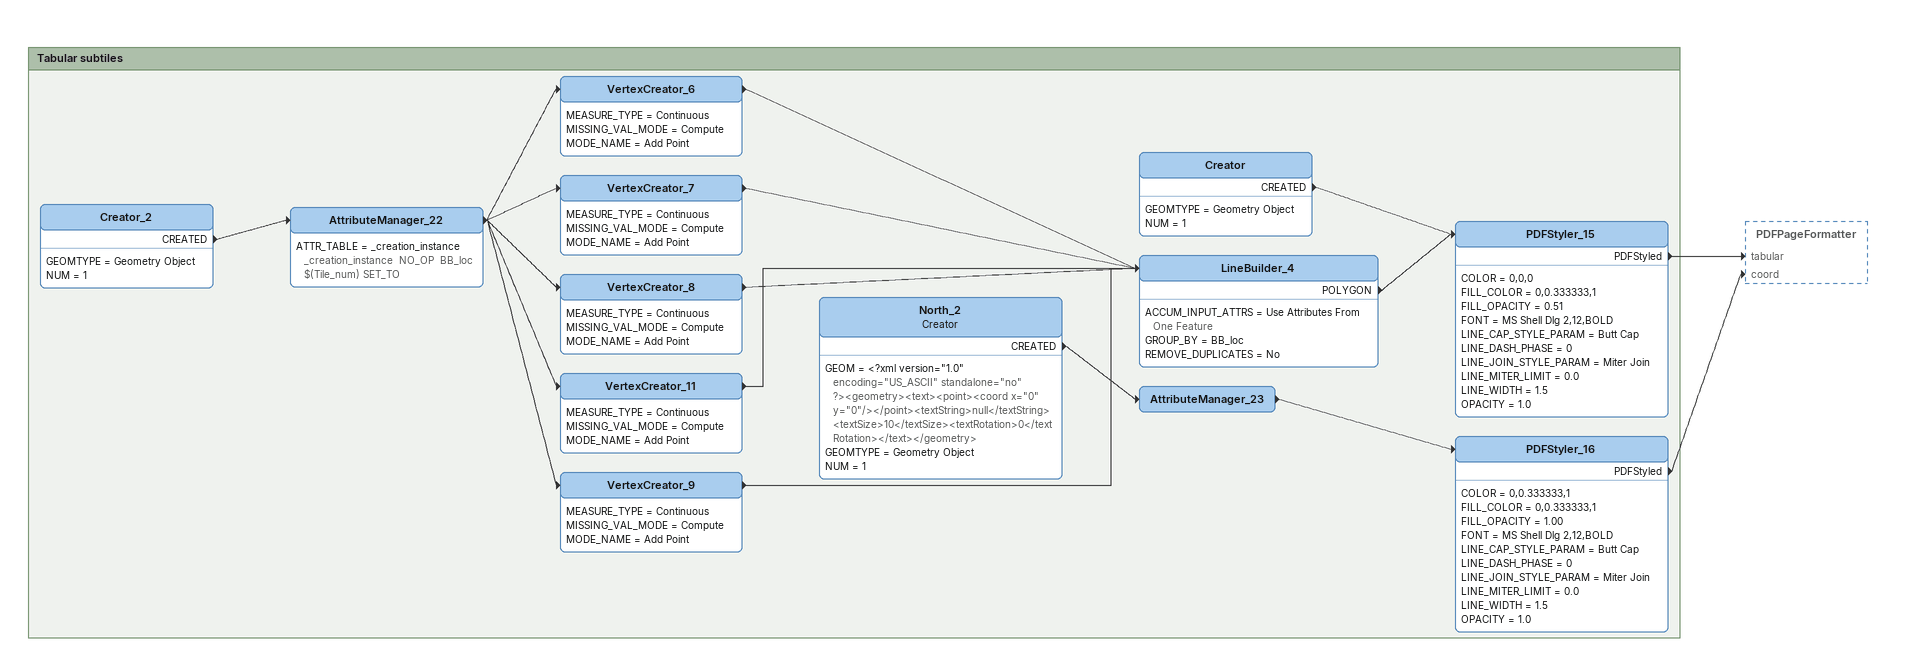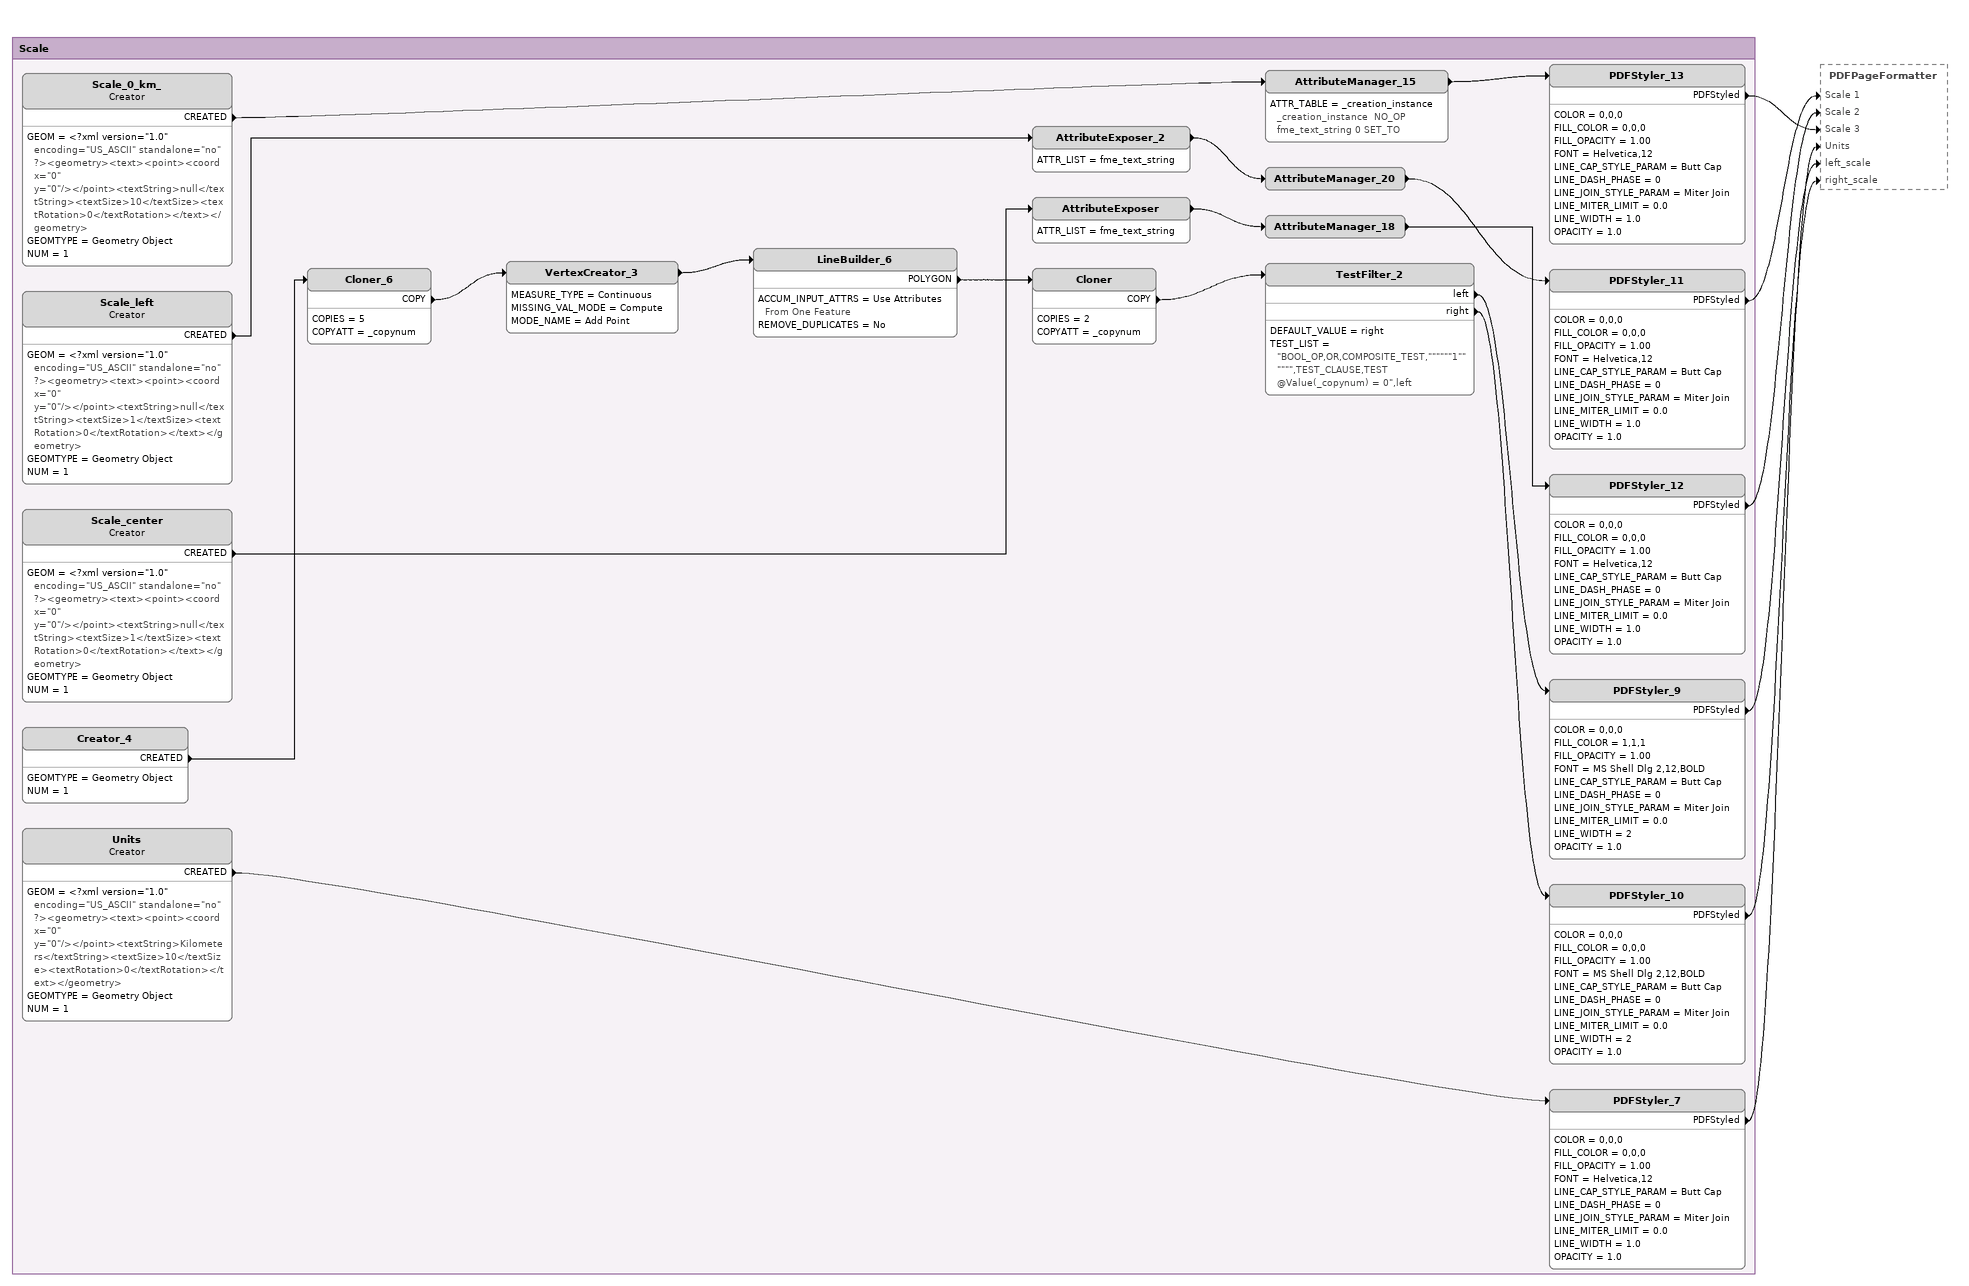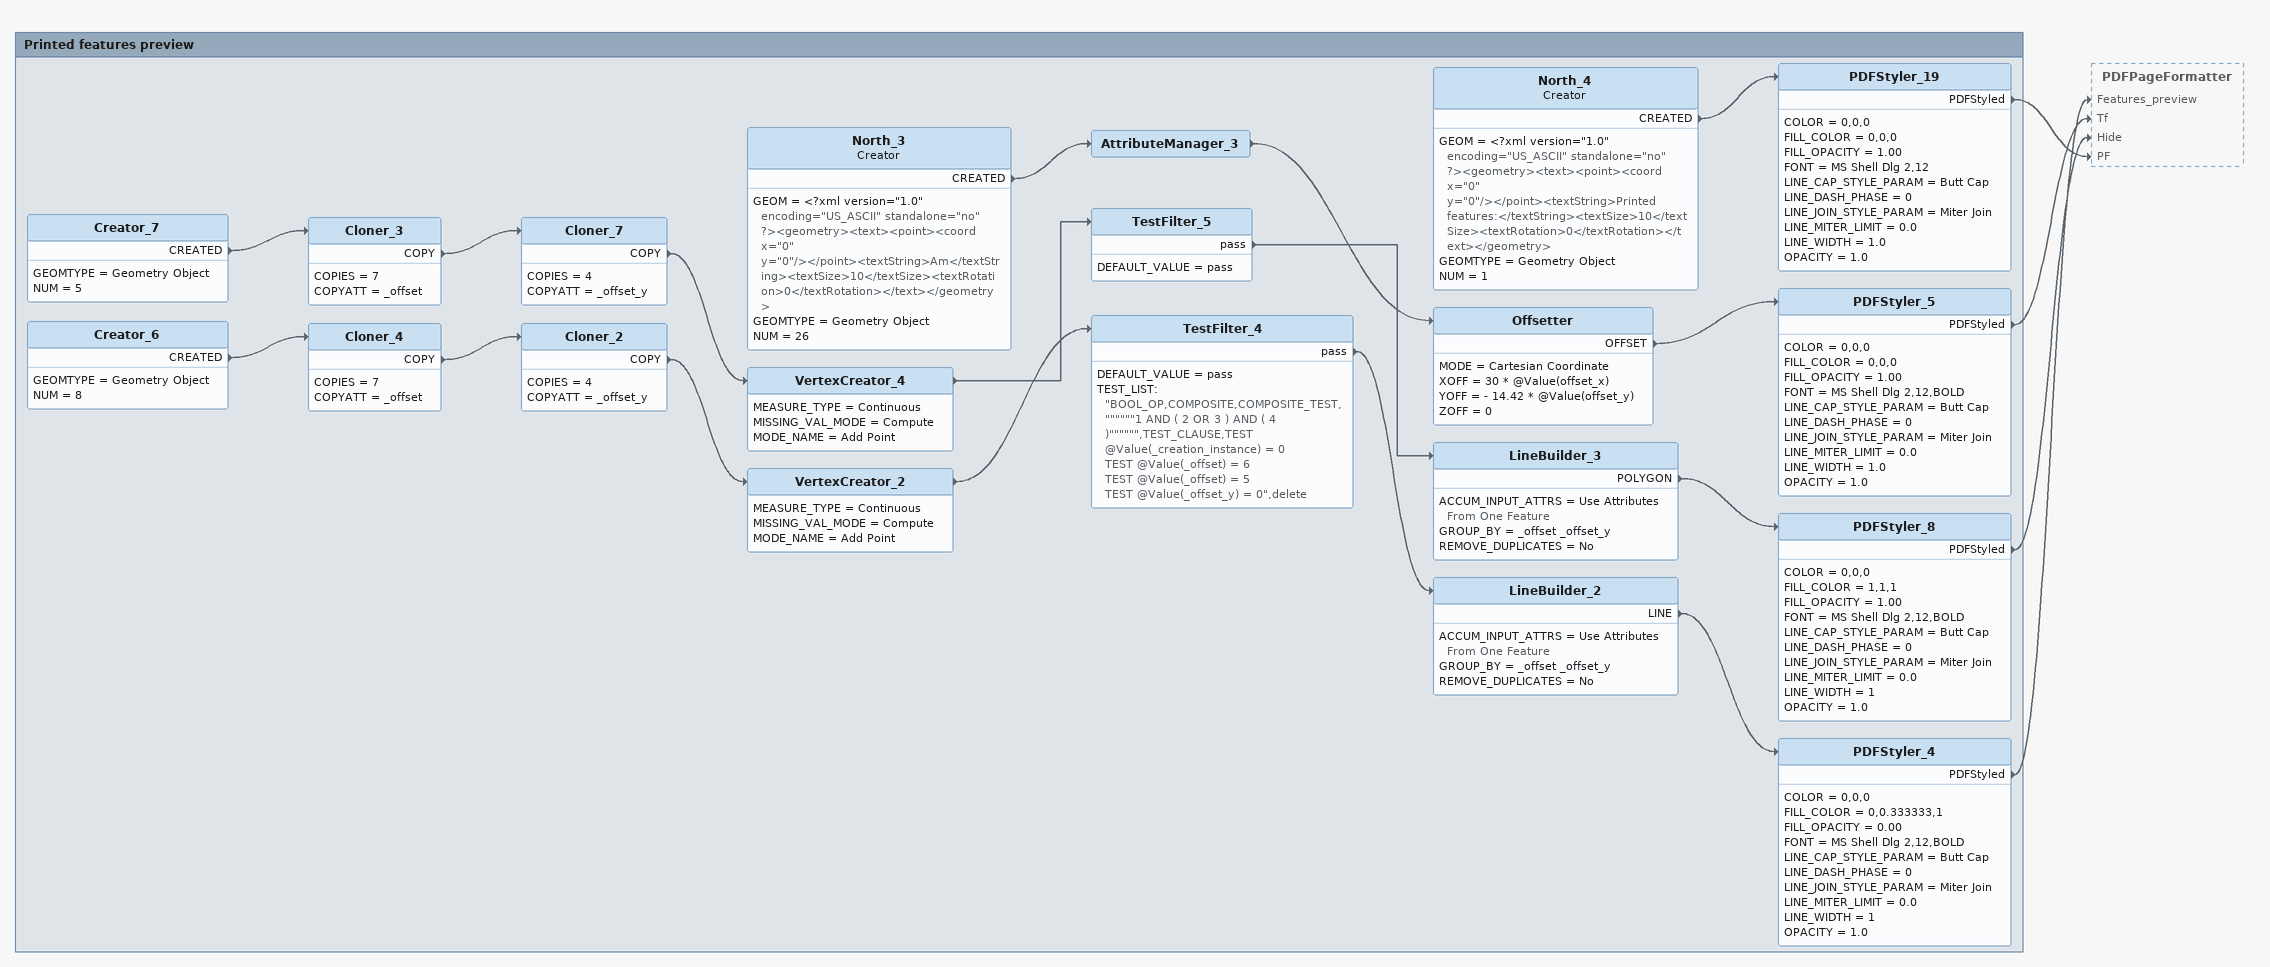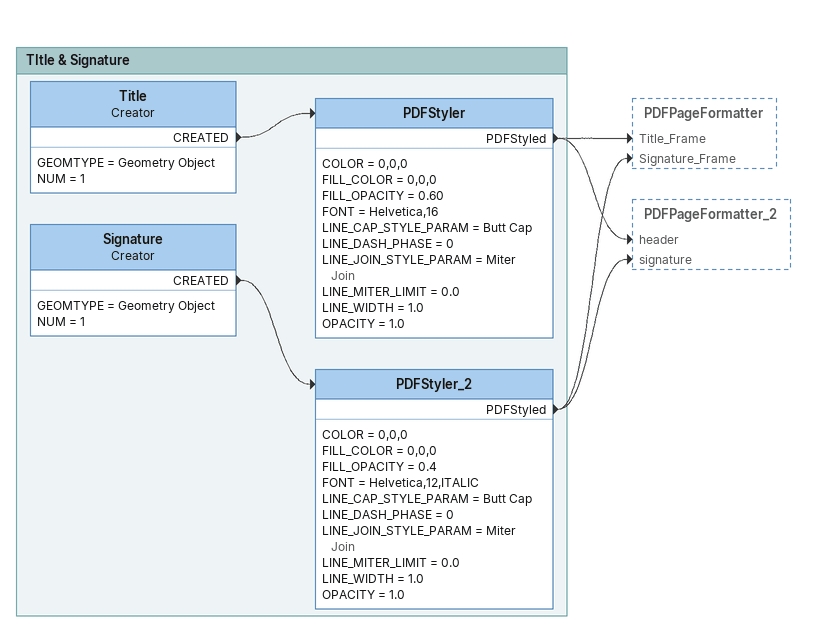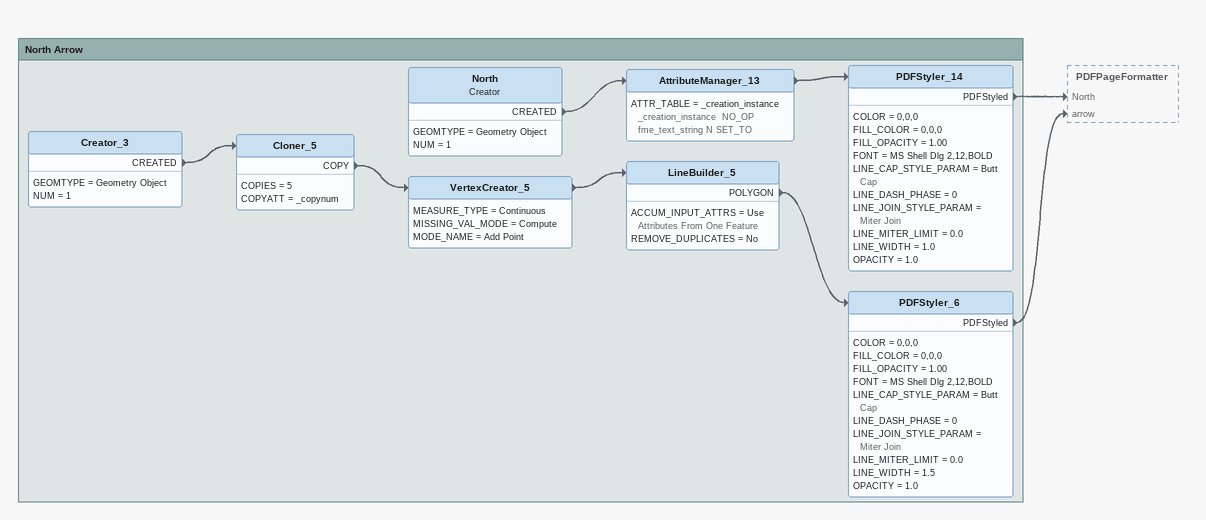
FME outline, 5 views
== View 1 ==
Bookmark: Tabular subtiles
Creator_2
    GEOMTYPE = Geometry Object
    NUM = 1
    CREATED -> AttributeManager_22
AttributeManager_22
    ATTR_TABLE = _creation_instance _creation_instance  NO_OP  BB_loc $(Tile_num) SET_TO
    -> VertexCreator_6
    -> VertexCreator_7
    -> VertexCreator_8
    -> VertexCreator_11
    -> VertexCreator_9
VertexCreator_6
    MEASURE_TYPE = Continuous
    MISSING_VAL_MODE = Compute
    MODE_NAME = Add Point
    -> LineBuilder_4
VertexCreator_7
    MEASURE_TYPE = Continuous
    MISSING_VAL_MODE = Compute
    MODE_NAME = Add Point
    -> LineBuilder_4
VertexCreator_8
    MEASURE_TYPE = Continuous
    MISSING_VAL_MODE = Compute
    MODE_NAME = Add Point
    -> LineBuilder_4
VertexCreator_11
    MEASURE_TYPE = Continuous
    MISSING_VAL_MODE = Compute
    MODE_NAME = Add Point
    -> LineBuilder_4
VertexCreator_9
    MEASURE_TYPE = Continuous
    MISSING_VAL_MODE = Compute
    MODE_NAME = Add Point
    -> LineBuilder_4
LineBuilder_4
    ACCUM_INPUT_ATTRS = Use Attributes From One Feature
    GROUP_BY = BB_loc
    REMOVE_DUPLICATES = No
    POLYGON -> PDFStyler_15
North_2: Creator
    GEOM = <?xml version="1.0" encoding="US_ASCII" standalone="no" ?><geometry><text><point><coord x="0" y="0"/></point><textString>null</textString><textSize>10</textSize><textRotation>0</textRotation></text></geometry>
    GEOMTYPE = Geometry Object
    NUM = 1
    CREATED -> AttributeManager_23
AttributeManager_23
    -> PDFStyler_16
PDFStyler_16
    COLOR = 0,0.333333,1
    FILL_COLOR = 0,0.333333,1
    FILL_OPACITY = 1.00
    FONT = MS Shell Dlg 2,12,BOLD
    LINE_CAP_STYLE_PARAM = Butt Cap
    LINE_DASH_PHASE = 0
    LINE_JOIN_STYLE_PARAM = Miter Join
    LINE_MITER_LIMIT = 0.0
    LINE_WIDTH = 1.5
    OPACITY = 1.0
    PDFStyled -> PDFPageFormatter [coord]
Creator
    GEOMTYPE = Geometry Object
    NUM = 1
    CREATED -> PDFStyler_15
PDFStyler_15
    COLOR = 0,0,0
    FILL_COLOR = 0,0.333333,1
    FILL_OPACITY = 0.51
    FONT = MS Shell Dlg 2,12,BOLD
    LINE_CAP_STYLE_PARAM = Butt Cap
    LINE_DASH_PHASE = 0
    LINE_JOIN_STYLE_PARAM = Miter Join
    LINE_MITER_LIMIT = 0.0
    LINE_WIDTH = 1.5
    OPACITY = 1.0
    PDFStyled -> PDFPageFormatter [tabular]

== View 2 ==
Bookmark: Scale
Scale_0_km_: Creator
    GEOM = <?xml version="1.0" encoding="US_ASCII" standalone="no" ?><geometry><text><point><coord x="0" y="0"/></point><textString>null</textString><textSize>10</textSize><textRotation>0</textRotation></text></geometry>
    GEOMTYPE = Geometry Object
    NUM = 1
    CREATED -> AttributeManager_15
AttributeManager_15
    ATTR_TABLE = _creation_instance _creation_instance  NO_OP  fme_text_string 0 SET_TO
    -> PDFStyler_13
PDFStyler_13
    COLOR = 0,0,0
    FILL_COLOR = 0,0,0
    FILL_OPACITY = 1.00
    FONT = Helvetica,12
    LINE_CAP_STYLE_PARAM = Butt Cap
    LINE_DASH_PHASE = 0
    LINE_JOIN_STYLE_PARAM = Miter Join
    LINE_MITER_LIMIT = 0.0
    LINE_WIDTH = 1.0
    OPACITY = 1.0
    PDFStyled -> PDFPageFormatter [Scale 3]
Scale_left: Creator
    GEOM = <?xml version="1.0" encoding="US_ASCII" standalone="no" ?><geometry><text><point><coord x="0" y="0"/></point><textString>null</textString><textSize>1</textSize><textRotation>0</textRotation></text></geometry>
    GEOMTYPE = Geometry Object
    NUM = 1
    CREATED -> AttributeExposer_2
AttributeExposer_2
    ATTR_LIST = fme_text_string
    -> AttributeManager_20
AttributeManager_20
    -> PDFStyler_11
PDFStyler_11
    COLOR = 0,0,0
    FILL_COLOR = 0,0,0
    FILL_OPACITY = 1.00
    FONT = Helvetica,12
    LINE_CAP_STYLE_PARAM = Butt Cap
    LINE_DASH_PHASE = 0
    LINE_JOIN_STYLE_PARAM = Miter Join
    LINE_MITER_LIMIT = 0.0
    LINE_WIDTH = 1.0
    OPACITY = 1.0
    PDFStyled -> PDFPageFormatter [Scale 1]
Scale_center: Creator
    GEOM = <?xml version="1.0" encoding="US_ASCII" standalone="no" ?><geometry><text><point><coord x="0" y="0"/></point><textString>null</textString><textSize>1</textSize><textRotation>0</textRotation></text></geometry>
    GEOMTYPE = Geometry Object
    NUM = 1
    CREATED -> AttributeExposer
AttributeExposer
    ATTR_LIST = fme_text_string
    -> AttributeManager_18
AttributeManager_18
    -> PDFStyler_12
PDFStyler_12
    COLOR = 0,0,0
    FILL_COLOR = 0,0,0
    FILL_OPACITY = 1.00
    FONT = Helvetica,12
    LINE_CAP_STYLE_PARAM = Butt Cap
    LINE_DASH_PHASE = 0
    LINE_JOIN_STYLE_PARAM = Miter Join
    LINE_MITER_LIMIT = 0.0
    LINE_WIDTH = 1.0
    OPACITY = 1.0
    PDFStyled -> PDFPageFormatter [Scale 2]
Creator_4
    GEOMTYPE = Geometry Object
    NUM = 1
    CREATED -> Cloner_6
Cloner_6
    COPIES = 5
    COPYATT = _copynum
    COPY -> VertexCreator_3
VertexCreator_3
    MEASURE_TYPE = Continuous
    MISSING_VAL_MODE = Compute
    MODE_NAME = Add Point
    -> LineBuilder_6
LineBuilder_6
    ACCUM_INPUT_ATTRS = Use Attributes From One Feature
    REMOVE_DUPLICATES = No
    POLYGON -> Cloner
Cloner
    COPIES = 2
    COPYATT = _copynum
    COPY -> TestFilter_2
TestFilter_2
    DEFAULT_VALUE = right
    TEST_LIST = "BOOL_OP,OR,COMPOSITE_TEST,""""""1"""""",TEST_CLAUSE,TEST @Value(_copynum) = 0",left
    left -> PDFStyler_9
    right -> PDFStyler_10
PDFStyler_9
    COLOR = 0,0,0
    FILL_COLOR = 1,1,1
    FILL_OPACITY = 1.00
    FONT = MS Shell Dlg 2,12,BOLD
    LINE_CAP_STYLE_PARAM = Butt Cap
    LINE_DASH_PHASE = 0
    LINE_JOIN_STYLE_PARAM = Miter Join
    LINE_MITER_LIMIT = 0.0
    LINE_WIDTH = 2
    OPACITY = 1.0
    PDFStyled -> PDFPageFormatter [left_scale]
PDFStyler_10
    COLOR = 0,0,0
    FILL_COLOR = 0,0,0
    FILL_OPACITY = 1.00
    FONT = MS Shell Dlg 2,12,BOLD
    LINE_CAP_STYLE_PARAM = Butt Cap
    LINE_DASH_PHASE = 0
    LINE_JOIN_STYLE_PARAM = Miter Join
    LINE_MITER_LIMIT = 0.0
    LINE_WIDTH = 2
    OPACITY = 1.0
    PDFStyled -> PDFPageFormatter [right_scale]
Units: Creator
    GEOM = <?xml version="1.0" encoding="US_ASCII" standalone="no" ?><geometry><text><point><coord x="0" y="0"/></point><textString>Kilometers</textString><textSize>10</textSize><textRotation>0</textRotation></text></geometry>
    GEOMTYPE = Geometry Object
    NUM = 1
    CREATED -> PDFStyler_7
PDFStyler_7
    COLOR = 0,0,0
    FILL_COLOR = 0,0,0
    FILL_OPACITY = 1.00
    FONT = Helvetica,12
    LINE_CAP_STYLE_PARAM = Butt Cap
    LINE_DASH_PHASE = 0
    LINE_JOIN_STYLE_PARAM = Miter Join
    LINE_MITER_LIMIT = 0.0
    LINE_WIDTH = 1.0
    OPACITY = 1.0
    PDFStyled -> PDFPageFormatter [Units]

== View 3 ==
Bookmark: Printed features preview
Creator_7
    GEOMTYPE = Geometry Object
    NUM = 5
    CREATED -> Cloner_3
Cloner_3
    COPIES = 7
    COPYATT = _offset
    COPY -> Cloner_7
Cloner_7
    COPIES = 4
    COPYATT = _offset_y
    COPY -> VertexCreator_4
VertexCreator_4
    MEASURE_TYPE = Continuous
    MISSING_VAL_MODE = Compute
    MODE_NAME = Add Point
    -> TestFilter_5
TestFilter_5
    DEFAULT_VALUE = pass
    pass -> LineBuilder_3
LineBuilder_3
    ACCUM_INPUT_ATTRS = Use Attributes From One Feature
    GROUP_BY = _offset _offset_y
    REMOVE_DUPLICATES = No
    POLYGON -> PDFStyler_8
PDFStyler_8
    COLOR = 0,0,0
    FILL_COLOR = 1,1,1
    FILL_OPACITY = 1.00
    FONT = MS Shell Dlg 2,12,BOLD
    LINE_CAP_STYLE_PARAM = Butt Cap
    LINE_DASH_PHASE = 0
    LINE_JOIN_STYLE_PARAM = Miter Join
    LINE_MITER_LIMIT = 0.0
    LINE_WIDTH = 1
    OPACITY = 1.0
    PDFStyled -> PDFPageFormatter [Hide]
Creator_6
    GEOMTYPE = Geometry Object
    NUM = 8
    CREATED -> Cloner_4
Cloner_4
    COPIES = 7
    COPYATT = _offset
    COPY -> Cloner_2
Cloner_2
    COPIES = 4
    COPYATT = _offset_y
    COPY -> VertexCreator_2
VertexCreator_2
    MEASURE_TYPE = Continuous
    MISSING_VAL_MODE = Compute
    MODE_NAME = Add Point
    -> TestFilter_4
TestFilter_4
    DEFAULT_VALUE = pass
    TEST_LIST:
      "BOOL_OP,COMPOSITE,COMPOSITE_TEST,""""""1 AND ( 2 OR 3 ) AND ( 4 )"""""",TEST_CLAUSE,TEST @Value(_creation_instance) = 0
      TEST @Value(_offset) = 6
      TEST @Value(_offset) = 5
      TEST @Value(_offset_y) = 0",delete
    pass -> LineBuilder_2
LineBuilder_2
    ACCUM_INPUT_ATTRS = Use Attributes From One Feature
    GROUP_BY = _offset _offset_y
    REMOVE_DUPLICATES = No
    LINE -> PDFStyler_4
PDFStyler_4
    COLOR = 0,0,0
    FILL_COLOR = 0,0.333333,1
    FILL_OPACITY = 0.00
    FONT = MS Shell Dlg 2,12,BOLD
    LINE_CAP_STYLE_PARAM = Butt Cap
    LINE_DASH_PHASE = 0
    LINE_JOIN_STYLE_PARAM = Miter Join
    LINE_MITER_LIMIT = 0.0
    LINE_WIDTH = 1
    OPACITY = 1.0
    PDFStyled -> PDFPageFormatter [Features_preview]
North_3: Creator
    GEOM = <?xml version="1.0" encoding="US_ASCII" standalone="no" ?><geometry><text><point><coord x="0" y="0"/></point><textString>Am</textString><textSize>10</textSize><textRotation>0</textRotation></text></geometry>
    GEOMTYPE = Geometry Object
    NUM = 26
    CREATED -> AttributeManager_3
AttributeManager_3
    -> Offsetter
Offsetter
    MODE = Cartesian Coordinate
    XOFF = 30 * @Value(offset_x)
    YOFF = - 14.42 * @Value(offset_y)
    ZOFF = 0
    OFFSET -> PDFStyler_5
PDFStyler_5
    COLOR = 0,0,0
    FILL_COLOR = 0,0,0
    FILL_OPACITY = 1.00
    FONT = MS Shell Dlg 2,12,BOLD
    LINE_CAP_STYLE_PARAM = Butt Cap
    LINE_DASH_PHASE = 0
    LINE_JOIN_STYLE_PARAM = Miter Join
    LINE_MITER_LIMIT = 0.0
    LINE_WIDTH = 1.0
    OPACITY = 1.0
    PDFStyled -> PDFPageFormatter [Tf]
North_4: Creator
    GEOM = <?xml version="1.0" encoding="US_ASCII" standalone="no" ?><geometry><text><point><coord x="0" y="0"/></point><textString>Printed features:</textString><textSize>10</textSize><textRotation>0</textRotation></text></geometry>
    GEOMTYPE = Geometry Object
    NUM = 1
    CREATED -> PDFStyler_19
PDFStyler_19
    COLOR = 0,0,0
    FILL_COLOR = 0,0,0
    FILL_OPACITY = 1.00
    FONT = MS Shell Dlg 2,12
    LINE_CAP_STYLE_PARAM = Butt Cap
    LINE_DASH_PHASE = 0
    LINE_JOIN_STYLE_PARAM = Miter Join
    LINE_MITER_LIMIT = 0.0
    LINE_WIDTH = 1.0
    OPACITY = 1.0
    PDFStyled -> PDFPageFormatter [PF]

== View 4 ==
Bookmark: TItle & Signature
Title: Creator
    GEOMTYPE = Geometry Object
    NUM = 1
    CREATED -> PDFStyler
PDFStyler
    COLOR = 0,0,0
    FILL_COLOR = 0,0,0
    FILL_OPACITY = 0.60
    FONT = Helvetica,16
    LINE_CAP_STYLE_PARAM = Butt Cap
    LINE_DASH_PHASE = 0
    LINE_JOIN_STYLE_PARAM = Miter Join
    LINE_MITER_LIMIT = 0.0
    LINE_WIDTH = 1.0
    OPACITY = 1.0
    PDFStyled -> PDFPageFormatter [Title_Frame]
    PDFStyled -> PDFPageFormatter_2 [header]
Signature: Creator
    GEOMTYPE = Geometry Object
    NUM = 1
    CREATED -> PDFStyler_2
PDFStyler_2
    COLOR = 0,0,0
    FILL_COLOR = 0,0,0
    FILL_OPACITY = 0.4
    FONT = Helvetica,12,ITALIC
    LINE_CAP_STYLE_PARAM = Butt Cap
    LINE_DASH_PHASE = 0
    LINE_JOIN_STYLE_PARAM = Miter Join
    LINE_MITER_LIMIT = 0.0
    LINE_WIDTH = 1.0
    OPACITY = 1.0
    PDFStyled -> PDFPageFormatter [Signature_Frame]
    PDFStyled -> PDFPageFormatter_2 [signature]

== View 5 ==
Bookmark: North Arrow
Creator_3
    GEOMTYPE = Geometry Object
    NUM = 1
    CREATED -> Cloner_5
Cloner_5
    COPIES = 5
    COPYATT = _copynum
    COPY -> VertexCreator_5
VertexCreator_5
    MEASURE_TYPE = Continuous
    MISSING_VAL_MODE = Compute
    MODE_NAME = Add Point
    -> LineBuilder_5
LineBuilder_5
    ACCUM_INPUT_ATTRS = Use Attributes From One Feature
    REMOVE_DUPLICATES = No
    POLYGON -> PDFStyler_6
PDFStyler_6
    COLOR = 0,0,0
    FILL_COLOR = 0,0,0
    FILL_OPACITY = 1.00
    FONT = MS Shell Dlg 2,12,BOLD
    LINE_CAP_STYLE_PARAM = Butt Cap
    LINE_DASH_PHASE = 0
    LINE_JOIN_STYLE_PARAM = Miter Join
    LINE_MITER_LIMIT = 0.0
    LINE_WIDTH = 1.5
    OPACITY = 1.0
    PDFStyled -> PDFPageFormatter [arrow]
North: Creator
    GEOMTYPE = Geometry Object
    NUM = 1
    CREATED -> AttributeManager_13
AttributeManager_13
    ATTR_TABLE = _creation_instance _creation_instance  NO_OP  fme_text_string N SET_TO
    -> PDFStyler_14
PDFStyler_14
    COLOR = 0,0,0
    FILL_COLOR = 0,0,0
    FILL_OPACITY = 1.00
    FONT = MS Shell Dlg 2,12,BOLD
    LINE_CAP_STYLE_PARAM = Butt Cap
    LINE_DASH_PHASE = 0
    LINE_JOIN_STYLE_PARAM = Miter Join
    LINE_MITER_LIMIT = 0.0
    LINE_WIDTH = 1.0
    OPACITY = 1.0
    PDFStyled -> PDFPageFormatter [North]
